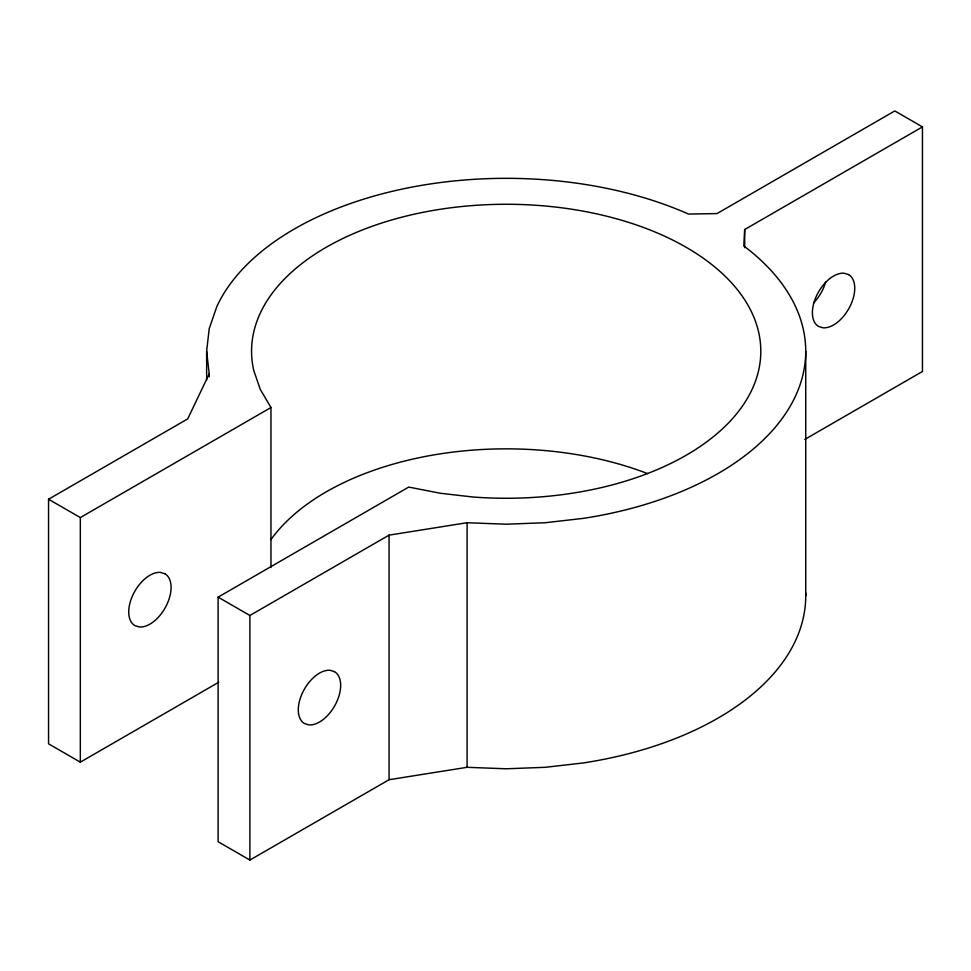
<?xml version="1.0" encoding="UTF-8"?>
<svg xmlns="http://www.w3.org/2000/svg" width="971" height="971" viewBox="0 0 971 971"><rect width="100%" height="100%" fill="white"/><g stroke="black" fill="none" stroke-linecap="round" stroke-linejoin="round"><path stroke-width="1.46" d="M804.813 439.402L922.45 371.48L922.45 126.898L744.684 229.532L743.835 245.991A299.541 172.947 0 0 1 583.717 518.32L545.289 522.726L506.182 524.206L467.087 522.726L389.068 535.13L249.887 615.48L218.123 597.141L218.123 841.723L249.887 860.063L389.068 779.713L467.087 767.308L506.182 768.789L545.289 767.308L583.717 762.89A299.541 172.947 0 0 0 805.687 592.832M206.641 379.952L206.641 351.271L209.202 328.696L216.849 306.508A299.541 172.947 0 0 1 688.536 214.069L717.035 213.571L894.801 110.937L922.45 126.898M206.641 351.271L209.202 373.847L187.731 418.889L48.55 499.24L48.55 743.822L80.326 762.162L218.73 682.261M48.55 499.24L80.326 517.579L270.958 407.517L260.252 389.31L253.747 370.461A254.62 146.997 0 0 1 495.076 204.408A254.62 146.997 0 0 1 760.56 357.68A254.62 146.997 0 0 1 472.95 497.006L440.288 493.256L408.742 487.078L218.123 597.141M805.736 351.271L805.736 595.842M744.684 229.532L744.684 247.654M467.087 522.726L467.087 767.308M389.068 535.13L389.068 779.713M270.958 407.517L270.958 567.562M249.887 615.48L249.887 860.063M209.202 373.847L209.202 376.857M80.326 517.579L80.326 762.162M825.69 281.893A29.955 17.296 -60 0 1 813.504 303.001M270.958 539.597A254.62 146.997 0 0 1 647.645 473.617M848.545 274.562L844.151 273.215A29.955 17.296 -60 0 0 816.757 295.318A29.955 17.296 -60 0 0 818.589 326.45L822.971 327.797A29.955 17.296 -60 0 0 850.365 305.695A29.955 17.296 -60 0 0 848.545 274.562M164.888 573.752L160.506 572.405A29.955 17.296 -60 0 0 133.112 594.507A29.955 17.296 -60 0 0 134.933 625.64L139.314 626.987A29.955 17.296 -60 0 0 166.709 604.884A29.955 17.296 -60 0 0 164.888 573.752M334.461 671.653L330.067 670.293A29.955 17.296 -60 0 0 302.673 692.408A29.955 17.296 -60 0 0 304.506 723.541L308.887 724.888A29.955 17.296 -60 0 0 336.282 702.786A29.955 17.296 -60 0 0 334.461 671.653"/></g></svg>
